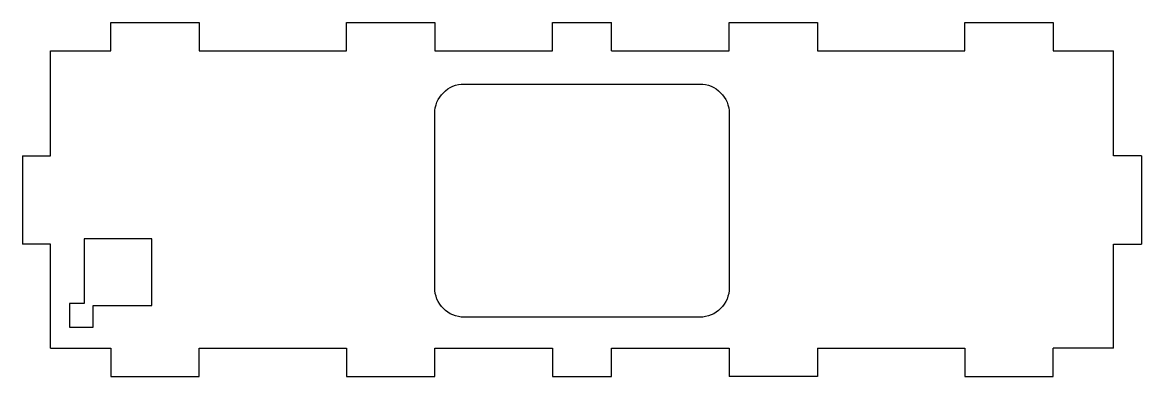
# Model space of a CAD drawing. Header units: millimetres. Extents: x -95 to 95, y -94 to -34.
import ezdxf

# ---------------------------------------------------------------- set-up
doc = ezdxf.new("R2010")
doc.units = ezdxf.units.MM
doc.layers.get('0').update_dxf_attribs({"linetype": 'CONTINUOUS'})

msp = doc.modelspace()

# ---------------------------------------------------------------- linework, layer by layer
for p, q in [((-80, -38.32), (-80, -33.52)), ((-80, -33.52), (-65, -33.52)), ((-65, -33.52), (-65, -38.32)), ((-40, -38.32), (-40, -33.52)), ((-40, -33.52), (-25, -33.52)), ((-25, -33.52), (-25, -38.32)), ((-5, -38.32), (-5, -33.52)), ((-5, -33.52), (5, -33.52)), ((5, -38.32), (5, -33.52)), ((25, -38.32), (25, -33.52)), ((25, -33.52), (40, -33.52)), ((40, -33.52), (40, -38.32)), ((65, -38.32), (65, -33.52)), ((65, -33.52), (80, -33.52)), ((80, -33.52), (80, -38.32)), ((-90.2, -38.32), (-80, -38.32)), ((-90.2, -56.16), (-90.2, -38.32)), ((-65, -38.32), (-40, -38.32)), ((-25, -38.32), (-5, -38.32)), ((5, -38.32), (25, -38.32)), ((40, -38.32), (65, -38.32)), ((80, -38.32), (90.2, -38.32)), ((90.2, -56.16), (90.2, -38.32)), ((-95, -56.16), (-95, -71.16)), ((-95, -56.16), (-90.2, -56.16)), ((95, -56.16), (90.2, -56.16)), ((95, -56.16), (95, -71.16)), ((-90.2, -71.16), (-95, -71.16)), ((-90.2, -88.8), (-90.2, -71.16)), ((90.2, -71.16), (95, -71.16)), ((90.2, -88.8), (90.2, -71.16)), ((-90.2, -88.8), (-80, -88.8)), ((-80, -88.8), (-80, -93.6)), ((-65, -93.6), (-65, -88.8)), ((-65, -88.8), (-40, -88.8)), ((-40, -88.8), (-40, -93.6)), ((-25, -93.6), (-25, -88.8)), ((-25, -88.8), (-5, -88.8)), ((-5, -88.8), (-5, -93.6)), ((5, -93.6), (5, -88.8)), ((5, -88.8), (25, -88.8)), ((25, -88.8), (25, -93.6)), ((40, -88.8), (65, -88.8)), ((40, -88.8), (40, -93.6)), ((65, -88.8), (65, -93.6)), ((80, -93.6), (80, -88.8)), ((90.2, -88.8), (80, -88.8)), ((-80, -93.6), (-65, -93.6)), ((-40, -93.6), (-25, -93.6)), ((-5, -93.6), (5, -93.6)), ((40, -93.6), (25, -93.6)), ((65, -93.6), (80, -93.6))]:
    msp.add_line(p, q)
msp.add_lwpolyline([(-25, -78.53), (-25, -48.98, -0.414214), (-20, -43.98), (20, -43.98, -0.414214), (25, -48.98), (25, -78.53, -0.414214), (20, -83.53), (-20, -83.53, -0.414214)], format="xyb", close=True)
msp.add_lwpolyline([(-87, -81.23), (-87, -85.23), (-83, -85.23), (-83, -81.55), (-73, -81.55), (-73, -70.23), (-84.5, -70.23), (-84.5, -81.23)], close=True)

doc.saveas('drawing.dxf')
